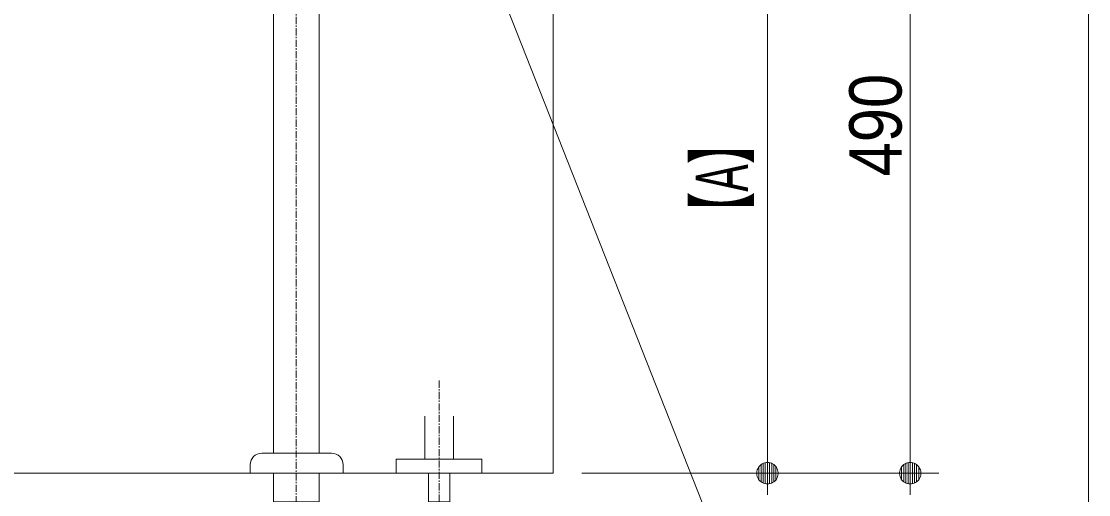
# Model space of a CAD drawing. Units: millimetres, scale not verified. Extents: x -6062 to 6062, y -3045 to 3045.
# Drawn here: x 1465 to 2212, y -2085 to -1753 of the extents above; entities that cross this region are included whole.
import ezdxf
from ezdxf.enums import TextEntityAlignment as Align

# ---------------------------------------------------------------- set-up
doc = ezdxf.new("R2010")
doc.units = ezdxf.units.MM
doc.header["$LTSCALE"] = 20
doc.linetypes.add('CHAIN1', pattern=[8, 5, -1, 1, -1])
for name, color, linetype, lineweight in [('0-0_1図面枠', 7, 'Continuous', 9), ('0-1_5ボウル・キャビネット', 7, 'Continuous', 9), ('0-2_2寸法-1', 7, 'Continuous', 9), ('0-3_0', 7, 'Continuous', 9), ('0-4_2寸法-2', 7, 'Continuous', 9), ('0-5_4給排水', 7, 'Continuous', 9), ('0-6_2寸法-3', 7, 'Continuous', 9)]:
    doc.layers.add(name, color=color, linetype=linetype, lineweight=lineweight)
doc.styles.add('ＭＳ Ｐゴシック', font='')
doc.styles.get('ＭＳ Ｐゴシック').set_extended_font_data('MS PGothic')

# ---------------------------------------------------------------- blocks, each defined once
blk = doc.blocks.new('グループ-2')
at = {"layer": '0-0_1図面枠'}
blk.add_lwpolyline([(-80000, 55400), (80000, 55400), (80000, -55400), (-80000, -55400)], close=True, dxfattribs=at)
blk = doc.blocks.new('図面枠')
at = {"layer": '0-0_1図面枠'}
blk.add_blockref('グループ-2', (0, 0), dxfattribs=at)
blk = doc.blocks.new('_Dot')
at = {"layer": '0-3_0'}
for p, q in [((-10, 0), (-20, 0)), ((9.78, 2), (-9.78, 2)), ((7.99, 6), (-7.99, 6)), ((9.16, -3.98), (-9.16, -3.98)), ((6, -7.98), (-6, -7.98))]:
    blk.add_line(p, q, dxfattribs=at)
for points in [[(10, 0), (9.92, 1.25), (9.69, 2.49), (9.3, 3.68), (8.76, 4.82), (8.09, 5.88), (7.29, 6.85), (6.37, 7.71), (5.36, 8.44), (4.26, 9.05), (3.09, 9.51), (1.87, 9.82), (0.63, 9.98), (-0.63, 9.98), (-1.87, 9.82), (-3.09, 9.51), (-4.26, 9.05), (-5.36, 8.44), (-6.37, 7.71), (-7.29, 6.85), (-8.09, 5.88), (-8.76, 4.82), (-9.3, 3.68), (-9.69, 2.49), (-9.92, 1.25), (-10, 0), (0, 0)], [(-10, 0), (-9.92, -1.25), (-9.69, -2.49), (-9.3, -3.68), (-8.76, -4.82), (-8.09, -5.88), (-7.29, -6.85), (-6.37, -7.71), (-5.36, -8.44), (-4.26, -9.05), (-3.09, -9.51), (-1.87, -9.82), (-0.63, -9.98), (0.63, -9.98), (1.87, -9.82), (3.09, -9.51), (4.26, -9.05), (5.36, -8.44), (6.37, -7.71), (7.29, -6.85), (8.09, -5.88), (8.76, -4.82), (9.3, -3.68), (9.69, -2.49), (9.92, -1.25), (10, 0), (0, 0)]]:
    blk.add_lwpolyline(points, close=True, dxfattribs=at)
blk = doc.blocks.new('グループ-18')
at = {"layer": '0-5_4給排水', "linetype": 'CHAIN1'}
blk.add_line((70900, -40100), (70900, -42300), dxfattribs=at)
at = {"layer": '0-5_4給排水'}
blk.add_lwpolyline([(70700, -40600), (70700, -41200), (71100, -41200), (71100, -40600)], dxfattribs=at)
for points in [[(70300, -41200), (71500, -41200), (71500, -41400), (70300, -41400)], [(70750, -41400), (71050, -41400), (71050, -41800), (70750, -41800)]]:
    blk.add_lwpolyline(points, close=True, dxfattribs=at)
blk = doc.blocks.new('グループ-58')
at = {"layer": '0-5_4給排水', "linetype": 'CHAIN1'}
blk.add_line((68900, -42300), (68900, -31360), dxfattribs=at)
at = {"layer": '0-5_4給排水'}
blk.add_line((68255, -41306.7), (68255, -41280), dxfattribs=at)
for points in [[(68580, -32440), (68580, -41120), (69220, -41120), (69220, -32440)], [(68415, -41120), (68417.5, -41120), (69392.5, -41120), (69395, -41120)], [(69555, -41280), (69555, -41306.7), (69555, -41400), (68255, -41400), (68255, -41306.7)]]:
    blk.add_lwpolyline(points, dxfattribs=at)
blk.add_lwpolyline([(68580, -41400), (69220, -41400), (69220, -41800), (68580, -41800)], close=True, dxfattribs=at)
for centre, start, end in [((68415, -41280), 90, 180), ((69395, -41280), 0, 90)]:
    blk.add_arc(centre, 160, start, end, dxfattribs=at)

msp = doc.modelspace()

# ---------------------------------------------------------------- linework, layer by layer
at = {"layer": '0-1_5ボウル・キャビネット'}
msp.add_lwpolyline([(1837.5, -1070), (1837.5, -2070), (1237.5, -2070)], dxfattribs=at)
at = {"layer": '0-2_2寸法-1'}
for p, q in [((2087.5, -1595.01), (2087.5, -2054.99)), ((1987.5, -1670.01), (1987.5, -2054.99)), ((1857.5, -2070), (2007.5, -2070)), ((2007.5, -2070), (2107.5, -2070))]:
    msp.add_line(p, q, dxfattribs=at)
at = {"layer": '0-4_2寸法-2'}
for p, q in [((2087.5, -1580), (2087.5, -2070)), ((1987.5, -1655), (1987.5, -2070)), ((1857.5, -2070), (2007.5, -2070)), ((2007.5, -2070), (2107.5, -2070))]:
    msp.add_line(p, q, dxfattribs=at)
at = {"layer": '0-6_2寸法-3'}
msp.add_lwpolyline([(1642.43, -2420), (2071.62, -2420), (1776.25, -1669.9)], dxfattribs=at)

# ---------------------------------------------------------------- block references
at = {"layer": '0-0_1図面枠', "xscale": 0.05, "yscale": 0.05}
msp.add_blockref('図面枠', (-1787.5, 0), dxfattribs=at)
at = {"layer": '0-2_2寸法-1', "xscale": 0.7503418, "yscale": 0.7503418, "rotation": 270}
for p in [(1987.5, -2070), (2087.5, -2070)]:
    msp.add_blockref('_Dot', p, dxfattribs=at)
at = {"layer": '0-4_2寸法-2', "xscale": 0.7503418, "yscale": 0.7503418, "rotation": 90}
for p in [(1987.5, -2070), (2087.5, -2070)]:
    msp.add_blockref('_Dot', p, dxfattribs=at)
at = {"layer": '0-5_4給排水', "xscale": 0.05, "yscale": 0.05}
for name in ['グループ-58', 'グループ-18']:
    msp.add_blockref(name, (-1787.5, 0), dxfattribs=at)

# ---------------------------------------------------------------- texts
at = {"layer": '0-2_2寸法-1', "style": 'ＭＳ Ｐゴシック'}
for s, height, width, p in [('490', 36.66, 0.9, (2092.46, -1861.89)), ('【A】', 36.69, 0.6, (1984.87, -1902.55))]:
    msp.add_text(s, height=height, rotation=90, dxfattribs=dict(at, width=width)).set_placement(p, align=Align.BOTTOM_LEFT)

doc.saveas('drawing.dxf')
